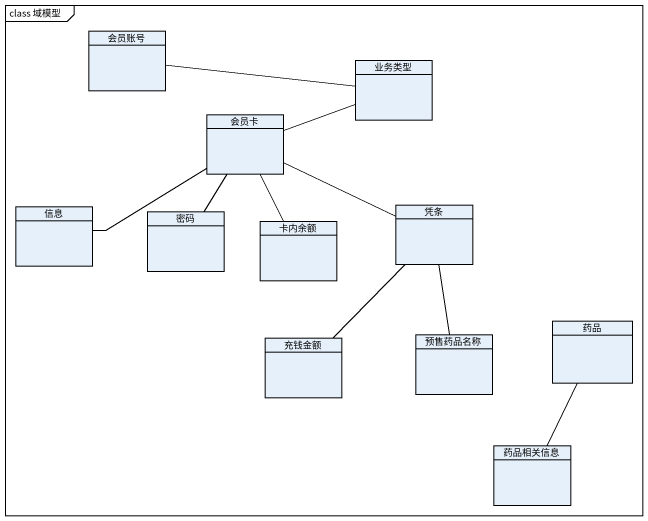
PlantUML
@startuml
mainframe class 域模型
hide circle
hide empty members
class 会员账号
class 业务类型
class 会员卡
class 信息
class 密码
class 卡内余额
class 凭条
class 充钱金额
class 预售药品名称
class 药品
class 药品相关信息
会员账号 -right- 业务类型
会员卡 -right- 业务类型
会员卡 -- 密码
会员卡 -- 卡内余额
会员卡 -right- 凭条
信息 -right- 会员卡
凭条 -- 充钱金额
凭条 -- 预售药品名称
药品相关信息 -up- 药品
@enduml
